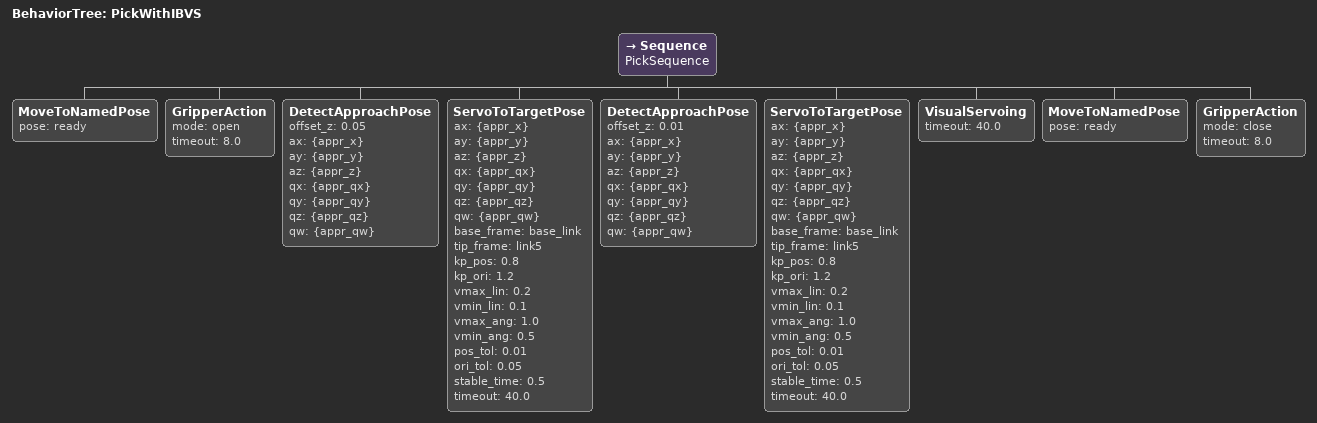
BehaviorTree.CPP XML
<!-- /behavior_trees/roughApproach_with_ibvs.xml -->
<root main_tree_to_execute="PickWithIBVS">
  <BehaviorTree ID="PickWithIBVS">
    <Sequence name="PickSequence">
      <!-- 1) 미리 자세 -->
      <MoveToNamedPose pose="ready"/>

      <!-- (선택) 그리퍼 열어두기 -->
      <GripperAction mode="open" timeout="8.0"/>

      <!-- 2) 탐지 → 접근점(base_link) 산출, 블랙보드에 저장 -->
      <DetectApproachPose offset_z="0.05"
                          ax="{appr_x}" ay="{appr_y}" az="{appr_z}"
                          qx="{appr_qx}" qy="{appr_qy}" qz="{appr_qz}" qw="{appr_qw}"/>

      <!-- 3) 서보로 접근 (블랙보드 값 사용) -->
      <ServoToTargetPose ax="{appr_x}" ay="{appr_y}" az="{appr_z}"
                         qx="{appr_qx}" qy="{appr_qy}" qz="{appr_qz}" qw="{appr_qw}"
                         base_frame="base_link" tip_frame="link5"
                         kp_pos="0.8" kp_ori="1.2"
                         vmax_lin="0.2" vmin_lin="0.1"
                         vmax_ang="1.0"  vmin_ang="0.5"
                         pos_tol="0.01" ori_tol="0.05"
                         stable_time="0.5" timeout="40.0"/>

      <!-- 4) 탐지 → 접근점(base_link) 산출, 블랙보드에 저장 -->
      <DetectApproachPose offset_z="0.01"
                          ax="{appr_x}" ay="{appr_y}" az="{appr_z}"
                          qx="{appr_qx}" qy="{appr_qy}" qz="{appr_qz}" qw="{appr_qw}"/>

      <!-- 5) 서보로 접근 (블랙보드 값 사용) -->
      <ServoToTargetPose ax="{appr_x}" ay="{appr_y}" az="{appr_z}"
                         qx="{appr_qx}" qy="{appr_qy}" qz="{appr_qz}" qw="{appr_qw}"
                         base_frame="base_link" tip_frame="link5"
                         kp_pos="0.8" kp_ori="1.2"
                         vmax_lin="0.2" vmin_lin="0.1"
                         vmax_ang="1.0"  vmin_ang="0.5"
                         pos_tol="0.01" ori_tol="0.05"
                         stable_time="0.5" timeout="40.0"/>

      <!-- 5) ★ IBVS Visual Servoing (딸기 상/하 카메라 시각 서보) -->
      <VisualServoing timeout="40.0"/>

      <!-- 6) 그리퍼 닫기 -->

      <MoveToNamedPose pose="ready"/>

      <GripperAction mode="close" timeout="8.0"/>

      <!-- 4) 장바구니로 이동 후 홈 -->
    </Sequence>
  </BehaviorTree>
</root>
